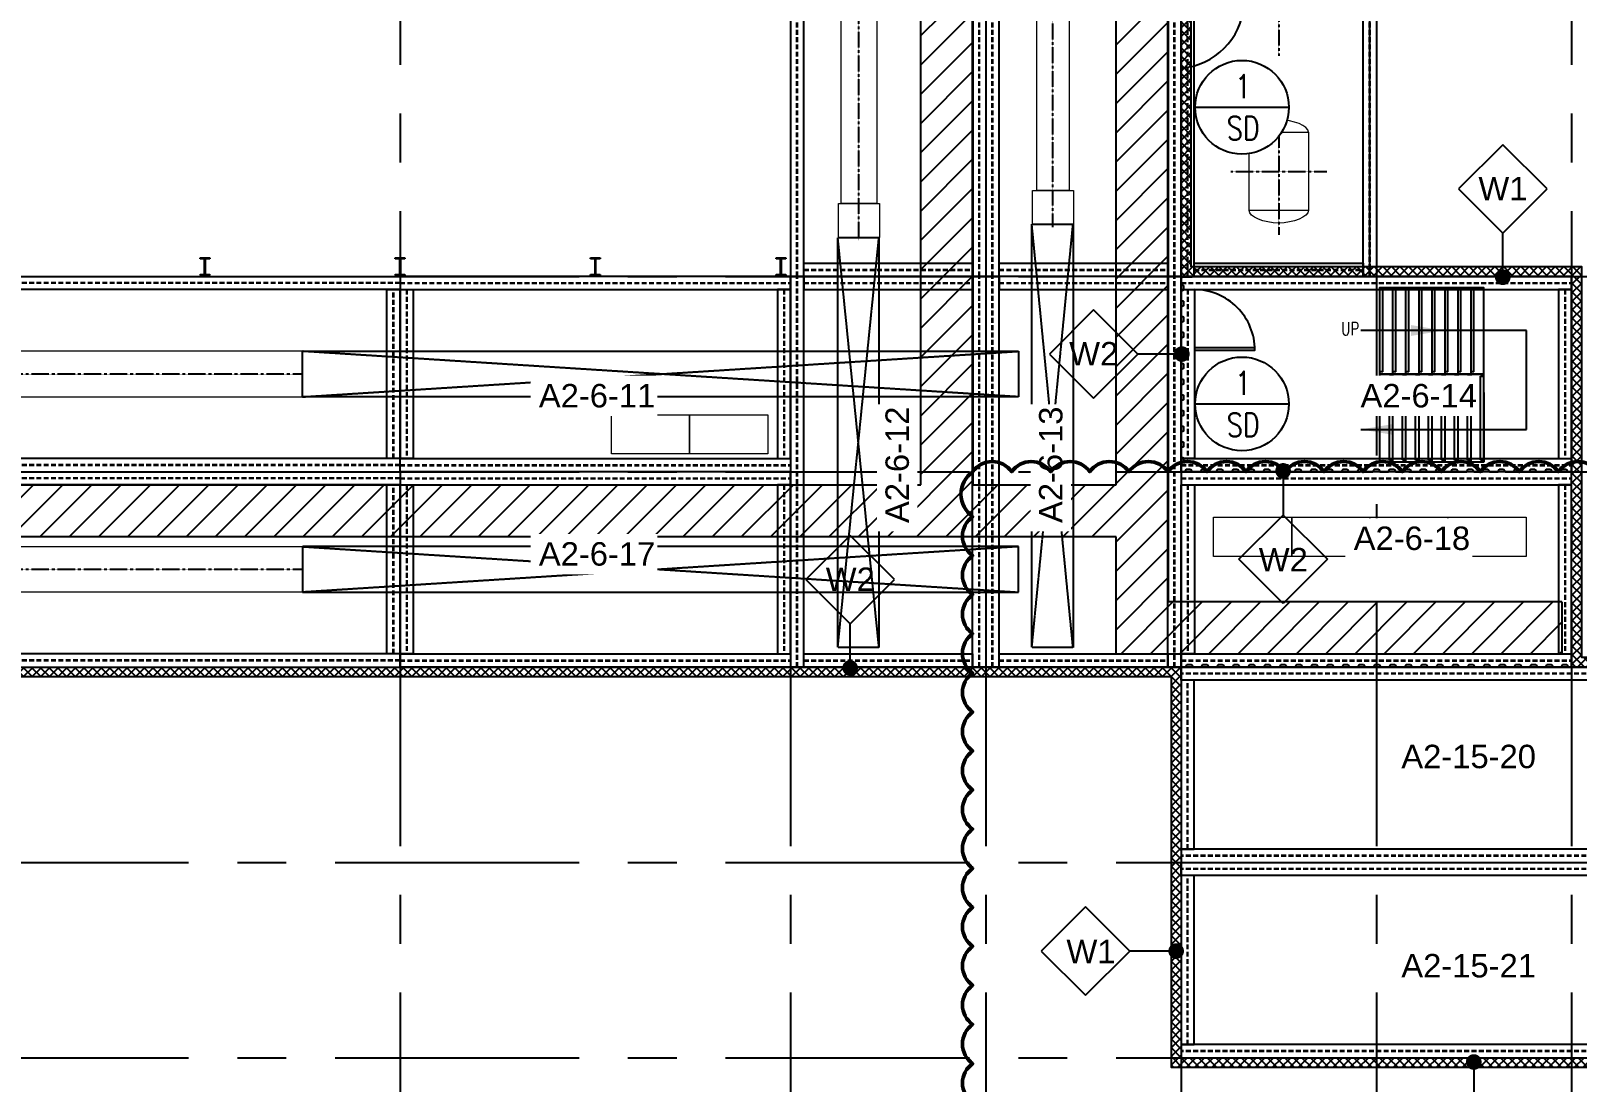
# Model space of a CAD drawing. Header units: millimetres. Extents: x -300 to 383236, y -195106 to -144646.
# Drawn here: x 101472 to 125229, y -186076 to -169932 of the extents above; entities that cross this region are included whole.
import ezdxf
from ezdxf.enums import TextEntityAlignment as Align

# ---------------------------------------------------------------- set-up
doc = ezdxf.new("R2010")
doc.units = ezdxf.units.MM
doc.header["$LTSCALE"] = 60
doc.set_wipeout_variables(frame=1)
for name, pattern in [('CENTER', [2, 1.25, -0.25, 0.25, -0.25]), ('CENTER2', [28.575, 19.05, -3.175, 3.175, -3.175]), ('HIDDEN', [0.375, 0.25, -0.125])]:
    doc.linetypes.add(name, pattern=pattern)
for name, color, linetype in [('1CEN', 20, 'CENTER'), ('1ST FL_SIDE-WALL', 8, 'Continuous'), ('3', 7, 'Continuous'), ('AA-XXXX-SYMB', 7, 'Continuous'), ('AA-XXXX-TEXT', 3, 'Continuous'), ('C_STEEL', 2, 'Continuous'), ('C_TEXT_CONTAINER NO', 7, 'Continuous'), ('CENTER', 1, 'CENTER2'), ('CONTAINER', 2, 'Continuous'), ('DOOR', 3, 'Continuous'), ('finish', 1, 'Continuous'), ('INI', 11, 'Continuous'), ('STEEL', 3, 'Continuous')]:
    doc.layers.add(name, color=color, linetype=linetype)
for name, color, linetype, lineweight in [('C_REV', 4, 'Continuous', 50), ('EQUIPMENT', 253, 'Continuous', 0), ('TEXT', 3, 'Continuous', 0)]:
    doc.layers.add(name, color=color, linetype=linetype, lineweight=lineweight)
doc.styles.add('ArchiLab', font='')
doc.styles.add('ARCHILAB_ROMANS', font='romans.shx', dxfattribs={"bigfont": 'ghs.shx'})
doc.styles.add('Arial', font='arial.ttf')
doc.styles.add('GHS', font='romans.shx', dxfattribs={"width": 0.8, "bigfont": 'ghs.shx'})
doc.styles.get("Standard").update_dxf_attribs({"font": 'romans.shx', "width": 0.75, "bigfont": 'whgtxt.shx'})
doc.styles.add('돋움', font='')
doc.styles.get('ArchiLab').set_extended_font_data('Dotum')
doc.styles.get('돋움').set_extended_font_data('Dotum')
doc.linetypes.add('FENCELINE1', pattern='A,1,-0.4,[133,ltypeshp.shx,S=0.4,R=0,X=-0.4,Y=0],-0.4,4', length=5.8)
doc.dimstyles.new('일반도면_0060', dxfattribs={"dimtxt": 240, "dimasz": 240, "dimexe": 60, "dimexo": 300, "dimgap": 75, "dimtad": 1, "dimdec": 0, "dimzin": 0, "dimdsep": 46, "dimtxsty": '돋움', "dimcen": -300, "dimclrd": 7, "dimclre": 7, "dimclrt": 2, "dimadec": 8, "dimazin": 0, "dimtfac": 1, "dimtdec": 0, "dimtix": 1, "dimtmove": 2, "dimatfit": 3, "dimfxl": 1, "dimtolj": 1, "dimtzin": 0, "dimarcsym": 0})

# ---------------------------------------------------------------- blocks, each defined once
blk = doc.blocks.new('A$C98c3afd3')
h = blk.add_hatch()
h.set_pattern_fill('ANSI31', color=253, scale=100)
h.set_pattern_definition([(45, (-227626.9, -4), (-224.5064, 224.5064), [])])
h.paths.add_polyline_path([(-58341, -14056), (-58341, -14256), (-63141, -14256), (-63141, -33056), (-31341, -33056), (-31341, -34856), (-24491, -34856), (-24491, -34056), (-30541, -34056), (-30541, -20056), (-31341, -20056), (-31341, -32256), (-33541, -32256), (-33541, -20306), (-36341, -20306), (-36341, -20906), (-34341, -20906), (-34341, -32256), (-62341, -32256), (-62341, -15056), (-57541, -15056), (-57541, -14056)])
at = {"color": 253}
for p, q in [((-31341, -32256), (-31341, -20056)), ((-30541, -20056), (-30541, -34056)), ((-33541, -20306), (-33541, -32256)), ((-34341, -32256), (-34341, -20906)), ((-62341, -32256), (-34341, -32256)), ((-33541, -32256), (-31341, -32256)), ((-31341, -33056), (-63141, -33056)), ((-31341, -34856), (-31341, -33056)), ((-24491, -34056), (-30541, -34056)), ((-24491, -34056), (-24491, -34856)), ((-24491, -34856), (-31341, -34856))]:
    blk.add_line(p, q, dxfattribs=at)
blk = doc.blocks.new('A$C064809F0')
at = {"layer": 'AA-XXXX-TEXT'}
for p, q in [((475, 566), (1041, 1131)), ((1041, 1131), (1607, 566)), ((1041, 0), (475, 566)), ((1607, 566), (1041, 0))]:
    blk.add_line(p, q, dxfattribs=at)
at = {"layer": 'INI'}
blk.add_line((1041, 0), (475, 566), dxfattribs=at)
at = {"layer": 'AA-XXXX-TEXT', "style": 'ARCHILAB_ROMANS'}
blk.add_attdef('WALLTYPE', text='', height=300, dxfattribs=at).set_placement((1043, 560), align=Align.MIDDLE_CENTER)
blk = doc.blocks.new('A$C1F841B1D')
blk.add_wipeout([(207.3, 585.3), (300, 600), (392.7, 585.3), (476.3, 542.7), (542.7, 476.3), (585.3, 392.7), (600, 300), (585.3, 207.3), (542.7, 123.7), (476.3, 57.3), (392.7, 14.7), (300, 0), (207.3, 14.7), (123.7, 57.3), (57.3, 123.7), (14.7, 207.3), (0, 300), (14.7, 392.7), (57.3, 476.3), (123.7, 542.7)])
at = {"layer": 'AA-XXXX-SYMB'}
blk.add_line((0, 300), (600, 300), dxfattribs=at)
blk.add_circle((300, 300), 300, dxfattribs=at)
at = {"layer": 'AA-XXXX-SYMB', "color": 3, "linetype": 'Continuous', "style": 'ArchiLab'}
for tag, p in [('NO', (307.7, 357.8)), ('MARK', (308.1, 91.4))]:
    blk.add_attdef(tag, text='', height=150, dxfattribs=at).set_placement(p, align=Align.CENTER)
blk = doc.blocks.new('15M')
at = {"linetype": 'HIDDEN', "ltscale": 5}
for p, q in [((-110087, -152171), (-95087, -152171)), ((-110087, -152179), (-95087, -152179)), ((-109989, -152276), (-109989, -154870)), ((-109982, -152276), (-109982, -154870)), ((-95192, -152276), (-95192, -154870)), ((-95185, -152276), (-95185, -154870)), ((-110087, -154968), (-95087, -154968)), ((-110087, -154976), (-95087, -154976))]:
    blk.add_line(p, q, dxfattribs=at)
for points in [[(-110087, -152276), (-95087, -152276), (-95087, -152073), (-110087, -152073)], [(-109884, -154870), (-110087, -154870), (-110087, -152276), (-109884, -152276)], [(-95290, -154870), (-95087, -154870), (-95087, -152276), (-95290, -152276)], [(-110087, -154870), (-95087, -154870), (-95087, -155073), (-110087, -155073)]]:
    blk.add_lwpolyline(points, close=True)
blk = doc.blocks.new('6M')
at = {"linetype": 'HIDDEN', "ltscale": 5}
for p, q in [((-110087, -162158), (-104087, -162158)), ((-110087, -162165), (-104087, -162165)), ((-109989, -162263), (-109989, -164857)), ((-109982, -162263), (-109982, -164857)), ((-104192, -162263), (-104192, -164857)), ((-104185, -162263), (-104185, -164857)), ((-110087, -164955), (-104087, -164955)), ((-110087, -164962), (-104087, -164962))]:
    blk.add_line(p, q, dxfattribs=at)
for points in [[(-110087, -162263), (-104087, -162263), (-104087, -162060), (-110087, -162060)], [(-109884, -164857), (-110087, -164857), (-110087, -162263), (-109884, -162263)], [(-104290, -164857), (-104087, -164857), (-104087, -162263), (-104290, -162263)], [(-110087, -164857), (-104087, -164857), (-104087, -165060), (-110087, -165060)]]:
    blk.add_lwpolyline(points, close=True)
blk = doc.blocks.new('A$C7D6F01DD')
at = {"layer": 'C_STEEL', "extrusion": (0, 0, -1)}
for p, q in [((76, -16.5), (224, -16.5)), ((76, -29.5), (76, -16.5)), ((224, -29.5), (76, -29.5)), ((146.19, -29.5), (153.81, -29.5)), ((146.19, -270.5), (146.19, -29.5)), ((153.81, -29.5), (153.81, -270.5)), ((224, -16.5), (224, -29.5)), ((5898, -21.5), (6102, -21.5)), ((5898, -37.2), (5898, -21.5)), ((6102, -37.2), (5898, -37.2)), ((5995.56, -37.2), (6004.45, -37.2)), ((5995.56, -262.8), (5995.56, -37.2)), ((6004.45, -37.2), (6004.45, -262.8)), ((6102, -21.5), (6102, -37.2)), ((8926, -16.5), (9074, -16.5)), ((8926, -29.5), (8926, -16.5)), ((9074, -29.5), (8926, -29.5)), ((8996.19, -29.5), (9003.81, -29.5)), ((8996.19, -270.5), (8996.19, -29.5)), ((9003.81, -29.5), (9003.81, -270.5)), ((9074, -16.5), (9074, -29.5)), ((11926, -16.5), (12074, -16.5)), ((11926, -29.5), (11926, -16.5)), ((12074, -29.5), (11926, -29.5)), ((11996.19, -29.5), (12003.81, -29.5)), ((11996.19, -270.5), (11996.19, -29.5)), ((12003.81, -29.5), (12003.81, -270.5)), ((12074, -16.5), (12074, -29.5)), ((14926, -16.5), (15074, -16.5)), ((14926, -29.5), (14926, -16.5)), ((15074, -29.5), (14926, -29.5)), ((14996.19, -29.5), (15003.81, -29.5)), ((14996.19, -270.5), (14996.19, -29.5)), ((15003.81, -29.5), (15003.81, -270.5)), ((15074, -16.5), (15074, -29.5)), ((17926, -16.5), (18074, -16.5)), ((17926, -29.5), (17926, -16.5)), ((18074, -29.5), (17926, -29.5)), ((17996.19, -29.5), (18003.81, -29.5)), ((17996.19, -270.5), (17996.19, -29.5)), ((18003.81, -29.5), (18003.81, -270.5)), ((18074, -16.5), (18074, -29.5)), ((20776, -16.5), (20924, -16.5)), ((20776, -29.5), (20776, -16.5)), ((20924, -29.5), (20776, -29.5)), ((20846.19, -29.5), (20853.81, -29.5)), ((20846.19, -270.5), (20846.19, -29.5)), ((20853.81, -29.5), (20853.81, -270.5)), ((20924, -16.5), (20924, -29.5)), ((76, -270.5), (224, -270.5)), ((76, -283.5), (76, -270.5)), ((224, -283.5), (76, -283.5)), ((153.81, -270.5), (146.19, -270.5)), ((224, -270.5), (224, -283.5)), ((5898, -262.8), (6102, -262.8)), ((5898, -278.5), (5898, -262.8)), ((6102, -278.5), (5898, -278.5)), ((6004.45, -262.8), (5995.56, -262.8)), ((6102, -262.8), (6102, -278.5)), ((8926, -270.5), (9074, -270.5)), ((8926, -283.5), (8926, -270.5)), ((9074, -283.5), (8926, -283.5)), ((9003.81, -270.5), (8996.19, -270.5)), ((9074, -270.5), (9074, -283.5)), ((11926, -270.5), (12074, -270.5)), ((11926, -283.5), (11926, -270.5)), ((12074, -283.5), (11926, -283.5)), ((12003.81, -270.5), (11996.19, -270.5)), ((12074, -270.5), (12074, -283.5)), ((14926, -270.5), (15074, -270.5)), ((14926, -283.5), (14926, -270.5)), ((15074, -283.5), (14926, -283.5)), ((15003.81, -270.5), (14996.19, -270.5)), ((15074, -270.5), (15074, -283.5)), ((17926, -270.5), (18074, -270.5)), ((17926, -283.5), (17926, -270.5)), ((18074, -283.5), (17926, -283.5)), ((18003.81, -270.5), (17996.19, -270.5)), ((18074, -270.5), (18074, -283.5)), ((20776, -270.5), (20924, -270.5)), ((20776, -283.5), (20776, -270.5)), ((20924, -283.5), (20776, -283.5)), ((20853.81, -270.5), (20846.19, -270.5)), ((20924, -270.5), (20924, -283.5)), ((47.5, -5895), (252.5, -5895)), ((47.5, -5909.2), (47.5, -5895)), ((252.5, -5909.2), (47.5, -5909.2)), ((145.43, -5909.2), (154.57, -5909.2)), ((145.43, -6090.8), (145.43, -5909.2)), ((154.57, -5909.2), (154.57, -6090.8)), ((252.5, -5895), (252.5, -5909.2)), ((20747.5, -5895), (20952.5, -5895)), ((20747.5, -5909.2), (20747.5, -5895)), ((20952.5, -5909.2), (20747.5, -5909.2)), ((20845.43, -5909.2), (20854.57, -5909.2)), ((20845.43, -6090.8), (20845.43, -5909.2)), ((20854.57, -5909.2), (20854.57, -6090.8)), ((20952.5, -5895), (20952.5, -5909.2)), ((47.5, -6090.8), (252.5, -6090.8)), ((47.5, -6105), (47.5, -6090.8)), ((252.5, -6105), (47.5, -6105)), ((154.57, -6090.8), (145.43, -6090.8)), ((252.5, -6090.8), (252.5, -6105)), ((20747.5, -6090.8), (20952.5, -6090.8)), ((20747.5, -6105), (20747.5, -6090.8)), ((20952.5, -6105), (20747.5, -6105)), ((20854.57, -6090.8), (20845.43, -6090.8)), ((20952.5, -6090.8), (20952.5, -6105)), ((47.5, -8895), (252.5, -8895)), ((47.5, -8909.2), (47.5, -8895)), ((252.5, -8909.2), (47.5, -8909.2)), ((145.43, -8909.2), (154.57, -8909.2)), ((145.43, -9090.8), (145.43, -8909.2)), ((154.57, -8909.2), (154.57, -9090.8)), ((252.5, -8895), (252.5, -8909.2)), ((20747.5, -8895), (20952.5, -8895)), ((20747.5, -8909.2), (20747.5, -8895)), ((20952.5, -8909.2), (20747.5, -8909.2)), ((20845.43, -8909.2), (20854.57, -8909.2)), ((20845.43, -9090.8), (20845.43, -8909.2)), ((20854.57, -8909.2), (20854.57, -9090.8)), ((20952.5, -8895), (20952.5, -8909.2)), ((47.5, -9090.8), (252.5, -9090.8)), ((47.5, -9105), (47.5, -9090.8)), ((252.5, -9105), (47.5, -9105)), ((154.57, -9090.8), (145.43, -9090.8)), ((252.5, -9090.8), (252.5, -9105)), ((20747.5, -9090.8), (20952.5, -9090.8)), ((20747.5, -9105), (20747.5, -9090.8)), ((20952.5, -9105), (20747.5, -9105)), ((20854.57, -9090.8), (20845.43, -9090.8)), ((20952.5, -9090.8), (20952.5, -9105)), ((76, -14716.5), (224, -14716.5)), ((76, -14729.5), (76, -14716.5)), ((224, -14716.5), (224, -14729.5)), ((2926, -14716.5), (3074, -14716.5)), ((2926, -14729.5), (2926, -14716.5)), ((3074, -14716.5), (3074, -14729.5)), ((5926, -14716.5), (6074, -14716.5)), ((5926, -14729.5), (5926, -14716.5)), ((6074, -14716.5), (6074, -14729.5)), ((8926, -14716.5), (9074, -14716.5)), ((8926, -14729.5), (8926, -14716.5)), ((9074, -14716.5), (9074, -14729.5)), ((11926, -14716.5), (12074, -14716.5)), ((11926, -14729.5), (11926, -14716.5)), ((12074, -14716.5), (12074, -14729.5)), ((14926, -14716.5), (15074, -14716.5)), ((14926, -14729.5), (14926, -14716.5)), ((15074, -14716.5), (15074, -14729.5)), ((17926, -14716.5), (18074, -14716.5)), ((17926, -14729.5), (17926, -14716.5)), ((18074, -14716.5), (18074, -14729.5)), ((20776, -14716.5), (20924, -14716.5)), ((20776, -14729.5), (20776, -14716.5)), ((20924, -14716.5), (20924, -14729.5)), ((224, -14729.5), (76, -14729.5)), ((146.19, -14729.5), (153.81, -14729.5)), ((146.19, -14970.5), (146.19, -14729.5)), ((153.81, -14729.5), (153.81, -14970.5)), ((3074, -14729.5), (2926, -14729.5)), ((2996.19, -14729.5), (3003.81, -14729.5)), ((2996.19, -14970.5), (2996.19, -14729.5)), ((3003.81, -14729.5), (3003.81, -14970.5)), ((6074, -14729.5), (5926, -14729.5)), ((5996.19, -14729.5), (6003.81, -14729.5)), ((5996.19, -14970.5), (5996.19, -14729.5)), ((6003.81, -14729.5), (6003.81, -14970.5)), ((9074, -14729.5), (8926, -14729.5)), ((8996.19, -14729.5), (9003.81, -14729.5)), ((8996.19, -14970.5), (8996.19, -14729.5)), ((9003.81, -14729.5), (9003.81, -14970.5)), ((12074, -14729.5), (11926, -14729.5)), ((11996.19, -14729.5), (12003.81, -14729.5)), ((11996.19, -14970.5), (11996.19, -14729.5)), ((12003.81, -14729.5), (12003.81, -14970.5)), ((15074, -14729.5), (14926, -14729.5)), ((14996.19, -14729.5), (15003.81, -14729.5)), ((14996.19, -14970.5), (14996.19, -14729.5)), ((15003.81, -14729.5), (15003.81, -14970.5)), ((18074, -14729.5), (17926, -14729.5)), ((17996.19, -14729.5), (18003.81, -14729.5)), ((17996.19, -14970.5), (17996.19, -14729.5)), ((18003.81, -14729.5), (18003.81, -14970.5)), ((20924, -14729.5), (20776, -14729.5)), ((20846.19, -14729.5), (20853.81, -14729.5)), ((20846.19, -14970.5), (20846.19, -14729.5)), ((20853.81, -14729.5), (20853.81, -14970.5)), ((76, -14970.5), (224, -14970.5)), ((76, -14983.5), (76, -14970.5)), ((224, -14983.5), (76, -14983.5)), ((153.81, -14970.5), (146.19, -14970.5)), ((224, -14970.5), (224, -14983.5)), ((2926, -14970.5), (3074, -14970.5)), ((2926, -14983.5), (2926, -14970.5)), ((3074, -14983.5), (2926, -14983.5)), ((3003.81, -14970.5), (2996.19, -14970.5)), ((3074, -14970.5), (3074, -14983.5)), ((5926, -14970.5), (6074, -14970.5)), ((5926, -14983.5), (5926, -14970.5)), ((6074, -14983.5), (5926, -14983.5)), ((6003.81, -14970.5), (5996.19, -14970.5)), ((6074, -14970.5), (6074, -14983.5)), ((8926, -14970.5), (9074, -14970.5)), ((8926, -14983.5), (8926, -14970.5)), ((9074, -14983.5), (8926, -14983.5)), ((9003.81, -14970.5), (8996.19, -14970.5)), ((9074, -14970.5), (9074, -14983.5)), ((11926, -14970.5), (12074, -14970.5)), ((11926, -14983.5), (11926, -14970.5)), ((12074, -14983.5), (11926, -14983.5)), ((12003.81, -14970.5), (11996.19, -14970.5)), ((12074, -14970.5), (12074, -14983.5)), ((14926, -14970.5), (15074, -14970.5)), ((14926, -14983.5), (14926, -14970.5)), ((15074, -14983.5), (14926, -14983.5)), ((15003.81, -14970.5), (14996.19, -14970.5)), ((15074, -14970.5), (15074, -14983.5)), ((17926, -14970.5), (18074, -14970.5)), ((17926, -14983.5), (17926, -14970.5)), ((18074, -14983.5), (17926, -14983.5)), ((18003.81, -14970.5), (17996.19, -14970.5)), ((18074, -14970.5), (18074, -14983.5)), ((20776, -14970.5), (20924, -14970.5)), ((20776, -14983.5), (20776, -14970.5)), ((20924, -14983.5), (20776, -14983.5)), ((20853.81, -14970.5), (20846.19, -14970.5)), ((20924, -14970.5), (20924, -14983.5))]:
    blk.add_line(p, q, dxfattribs=at)

msp = doc.modelspace()

# ---------------------------------------------------------------- linework, layer by layer
at = {"color": 253, "linetype": 'HIDDEN', "ltscale": 0.01}
for p, q in [((117484.2, -179402.1), (116851.2, -172902.1)), ((116851.2, -179402.1), (117484.2, -172902.1)), ((114502.9, -179402.1), (113869.9, -173102.1)), ((113869.9, -179402.1), (114502.9, -173102.1))]:
    msp.add_line(p, q, dxfattribs=at)
for p, q in [((119144.9, -173702.1), (124966.9, -173702.1)), ((122194.9, -173879.6), (122194.9, -174948.6)), ((122394.9, -173879.6), (122394.9, -175202.1)), ((122594.9, -173879.6), (122594.9, -175202.1)), ((122794.9, -173879.6), (122794.9, -175202.1)), ((122994.9, -173879.6), (122994.9, -175202.1)), ((123194.9, -173879.6), (123194.9, -175202.1)), ((123394.9, -173879.6), (123394.9, -175202.1)), ((123594.9, -173879.6), (123594.9, -175202.1)), ((122244.9, -175170.1), (122244.9, -173909.6)), ((122444.9, -175170.1), (122444.9, -173909.6)), ((122644.9, -173909.6), (122594.9, -173909.6)), ((122644.9, -175170.1), (122644.9, -173909.6)), ((122844.9, -173909.6), (122794.9, -173909.6)), ((122844.9, -175170.1), (122844.9, -173909.6)), ((123044.9, -173909.6), (122994.9, -173909.6)), ((123044.9, -175170.1), (123044.9, -173909.6)), ((123244.9, -173909.6), (123194.9, -173909.6)), ((123244.9, -175170.1), (123244.9, -173909.6)), ((123444.9, -173909.6), (123394.9, -173909.6)), ((123444.9, -175170.1), (123444.9, -173909.6)), ((123644.9, -173909.6), (123594.9, -173909.6)), ((123644.9, -175170.1), (123644.9, -173909.6)), ((124451.9, -174533.1), (121903.8, -174533.1)), ((124451.9, -176052.1), (124451.9, -174533.1)), ((122244.9, -175170.1), (122194.9, -175170.1)), ((122244.9, -175170.1), (122194.9, -175170.1)), ((122344.9, -176520.1), (122344.9, -175232.1)), ((122344.9, -175232.1), (122394.9, -175232.1)), ((122344.9, -175232.1), (122394.9, -175232.1)), ((122444.9, -175170.1), (122394.9, -175170.1)), ((122444.9, -175170.1), (122394.9, -175170.1)), ((122394.9, -175202.1), (122394.9, -176552.1)), ((122544.9, -176520.1), (122544.9, -175232.1)), ((122544.9, -175232.1), (122594.9, -175232.1)), ((122544.9, -175232.1), (122594.9, -175232.1)), ((122644.9, -175170.1), (122594.9, -175170.1)), ((122644.9, -175170.1), (122594.9, -175170.1)), ((122594.9, -175202.1), (122594.9, -176552.1)), ((122744.9, -176520.1), (122744.9, -175232.1)), ((122744.9, -175232.1), (122794.9, -175232.1)), ((122744.9, -175232.1), (122794.9, -175232.1)), ((122844.9, -175170.1), (122794.9, -175170.1)), ((122844.9, -175170.1), (122794.9, -175170.1)), ((122794.9, -175202.1), (122794.9, -176552.1)), ((122944.9, -176520.1), (122944.9, -175232.1)), ((122944.9, -175232.1), (122994.9, -175232.1)), ((122944.9, -175232.1), (122994.9, -175232.1)), ((123044.9, -175170.1), (122994.9, -175170.1)), ((123044.9, -175170.1), (122994.9, -175170.1)), ((122994.9, -175202.1), (122994.9, -176552.1)), ((123144.9, -176520.1), (123144.9, -175232.1)), ((123144.9, -175232.1), (123194.9, -175232.1)), ((123144.9, -175232.1), (123194.9, -175232.1)), ((123244.9, -175170.1), (123194.9, -175170.1)), ((123244.9, -175170.1), (123194.9, -175170.1)), ((123194.9, -175202.1), (123194.9, -176552.1)), ((123344.9, -176520.1), (123344.9, -175232.1)), ((123344.9, -175232.1), (123394.9, -175232.1)), ((123344.9, -175232.1), (123394.9, -175232.1)), ((123444.9, -175170.1), (123394.9, -175170.1)), ((123444.9, -175170.1), (123394.9, -175170.1)), ((123394.9, -175202.1), (123394.9, -176552.1)), ((123544.9, -176520.1), (123544.9, -175232.1)), ((123544.9, -175232.1), (123594.9, -175232.1)), ((123544.9, -175232.1), (123594.9, -175232.1)), ((123644.9, -175170.1), (123594.9, -175170.1)), ((123644.9, -175170.1), (123594.9, -175170.1)), ((123594.9, -175202.1), (123594.9, -176552.1)), ((123744.9, -176520.1), (123744.9, -175232.1)), ((123744.9, -175232.1), (123794.9, -175232.1)), ((123744.9, -175232.1), (123794.9, -175232.1)), ((122194.9, -175552.1), (122194.9, -176552.1)), ((123794.9, -175483.1), (123794.9, -176552.1)), ((121903.8, -176052.1), (124451.9, -176052.1)), ((122344.9, -176520.1), (122394.9, -176520.1)), ((122544.9, -176520.1), (122594.9, -176520.1)), ((122744.9, -176520.1), (122794.9, -176520.1)), ((122944.9, -176520.1), (122994.9, -176520.1)), ((123144.9, -176520.1), (123194.9, -176520.1)), ((123344.9, -176520.1), (123394.9, -176520.1)), ((123544.9, -176520.1), (123594.9, -176520.1)), ((123744.9, -176520.1), (123794.9, -176520.1)), ((134144.9, -179702.1), (113144.9, -179702.1))]:
    msp.add_line(p, q)
at = {"linetype": 'Continuous'}
for p, q in [((119150.9, -173722.6), (119144.9, -173722.6)), ((119150.9, -173708.1), (119150.9, -173708.1)), ((119150.9, -173708.1), (119150.9, -173708.1)), ((119150.9, -173858.1), (119150.9, -173722.6)), ((119165.4, -173708.1), (119165.4, -173702.1)), ((119165.4, -173708.1), (119316.9, -173708.1)), ((119316.9, -173708.1), (119316.9, -173702.1)), ((119322.9, -173708.1), (119316.9, -173708.1))]:
    msp.add_line(p, q, dxfattribs=at)
at = {"linetype": 'HIDDEN', "ltscale": 0.01}
for p, q in [((116644.9, -175552), (105644.9, -174852)), ((105644.9, -175552), (116644.9, -174852)), ((116644.9, -177852.1), (105644.9, -178552.1)), ((105644.9, -177852.1), (116644.9, -178552.1))]:
    msp.add_line(p, q, dxfattribs=at)
at = {"color": 253, "linetype": 'HIDDEN', "ltscale": 0.01}
for points in [[(117484.2, -172902.1), (117484.2, -179402.1), (116851.2, -179402.1), (116851.2, -172902.1)], [(114502.9, -173102.1), (114502.9, -179402.1), (113869.9, -179402.1), (113869.9, -173102.1)]]:
    msp.add_lwpolyline(points, close=True, dxfattribs=at)
msp.add_lwpolyline([(125144.9, -173702.1), (125144.9, -176702.1), (119144.9, -176702.1), (119144.9, -173702.1)])
for points in [[(122194.9, -175202.1), (123794.9, -175202.1), (123794.9, -173879.6), (122194.9, -173879.6)], [(122194.9, -176552.1), (123794.9, -176552.1), (123794.9, -175202.1), (122194.9, -175202.1)]]:
    msp.add_lwpolyline(points, close=True)
at = {"linetype": 'HIDDEN', "ltscale": 0.01}
for points in [[(105644.9, -175552), (105644.9, -174852), (116644.9, -174852), (116644.9, -175552)], [(105644.9, -177852.1), (105644.9, -178552.1), (116644.9, -178552.1), (116644.9, -177852.1)]]:
    msp.add_lwpolyline(points, close=True, dxfattribs=at)
at = {"linetype": 'Continuous'}
for centre, radius, start, end in [((119165.4, -173722.6), 20.5, 90, 180), ((119165.4, -173722.6), 14.5, 90, 180), ((119316.9, -173708.1), 6, 0, 90)]:
    msp.add_arc(centre, radius, start, end, dxfattribs=at)
for points in [[(122677.9, -174616.5), (122677.9, -174449.8), (123177.9, -174533.1)], [(122403.8, -176135.5), (122403.8, -175968.8), (121903.8, -176052.1)]]:
    msp.add_solid(points)
at = {"layer": '1CEN', "color": 1, "ltscale": 50}
for p, q in [((107144.9, -154702.1), (107144.9, -192702.1)), ((113144.9, -154702.1), (113144.9, -192702.1)), ((116144.9, -154702.1), (116144.9, -192702.1)), ((119144.9, -154702.1), (119144.9, -192702.1)), ((122144.9, -154702.1), (122144.9, -192702.1)), ((125144.9, -154702.1), (125144.9, -192702.1)), ((82144.9, -173702.1), (135144.9, -173702.1)), ((82144.9, -176702.1), (135144.9, -176702.1)), ((82144.9, -179702.1), (135144.9, -179702.1)), ((82144.9, -182702.1), (135144.9, -182702.1)), ((82144.9, -185702.1), (135144.9, -185702.1))]:
    msp.add_line(p, q, dxfattribs=at)
at = {"layer": 'C_REV'}
msp.add_lwpolyline([(115941.9, -186391.2, -0.5205671), (115941.9, -185791.2, -0.5205671), (115941.9, -185191.2, -0.5205671), (115941.9, -184591.2, -0.5205671), (115941.9, -183991.2, -0.5205671), (115941.9, -183391.2, -0.5205671), (115941.9, -182791.2, -0.5205671), (115941.9, -182191.2, -0.5205671), (115941.9, -181591.2, -0.5205671), (115941.9, -180991.2, -0.5205671), (115941.9, -180391.2, -0.5205671), (115941.9, -179791.2, -0.5205671), (115941.9, -179191.2, -0.5205671), (115941.9, -178591.2, -0.5205671), (115941.9, -177991.2, -0.5205671), (115941.9, -177391.2, -0.5205671), (115941.9, -176702.1, -0.5205671)], format="xyb", dxfattribs=at)
at = {"layer": 'CENTER', "color": 253, "ltscale": 0.001}
for p, q in [((120644.9, -159394.7), (120644.9, -170313.7)), ((117176.2, -172947.7), (117176.2, -165271.2)), ((114194.9, -173147.7), (114194.9, -165471.2)), ((120644.9, -171114.5), (120644.9, -173063.2)), ((119908.2, -172088.8), (121381.6, -172088.8)), ((105644.9, -175202), (93415.8, -175202)), ((105644.9, -178202.1), (93415.8, -178202.1))]:
    msp.add_line(p, q, dxfattribs=at)
at = {"layer": 'CONTAINER', "const_width": 10}
for points in [[(113144.9, -158702.1), (116144.9, -158702.1), (116144.9, -173702.1), (113144.9, -173702.1)], [(119144.9, -158702.1), (116144.9, -158702.1), (116144.9, -173702.1), (119144.9, -173702.1)], [(119144.9, -158702.1), (122144.9, -158702.1), (122144.9, -173702.1), (119144.9, -173702.1)], [(92144.9, -173702.1), (107144.9, -173702.1), (107144.9, -176702.1), (92144.9, -176702.1)], [(92144.9, -179702.1), (107144.9, -179702.1), (107144.9, -176702.1), (92144.9, -176702.1)]]:
    msp.add_lwpolyline(points, close=True, dxfattribs=at)
at = {"layer": 'DOOR'}
msp.add_line((119347.9, -174795.1), (120277.1, -174795.1), dxfattribs=at)
msp.add_lwpolyline([(119347.9, -174835.1), (120277.9, -174835.1, 0.4142136), (119347.9, -173905.1, 0.4142136)], format="xyb", dxfattribs=at)
msp.add_arc((119067.2, -169459.4), 1045.6, 274.2611, 355.7389, dxfattribs=at)
at = {"layer": 'EQUIPMENT', "color": 253}
for points in [[(117426.2, -165552.1), (117426.2, -172382.1), (116926.2, -172382.1), (116926.2, -165552.1)], [(114469.9, -165968.6), (114469.9, -172582.1), (113919.9, -172582.1), (113919.9, -165968.6)]]:
    msp.add_lwpolyline(points, dxfattribs=at)
for points in [[(120188.9, -172688.8), (120188.9, -171488.8), (121100.9, -171488.8), (121100.9, -172688.8)], [(116859.7, -172902.1), (116859.7, -172382.1), (117492.7, -172382.1), (117492.7, -172902.1)], [(113878.4, -173102.1), (113878.4, -172582.1), (114511.4, -172582.1), (114511.4, -173102.1)]]:
    msp.add_lwpolyline(points, close=True, dxfattribs=at)
at = {"layer": 'EQUIPMENT'}
for points in [[(93994.9, -174852), (93994.9, -175552), (105644.9, -175552), (105644.9, -174852)], [(110393.4, -175827.1), (111593.4, -175827.1), (111593.4, -176427.1), (110393.4, -176427.1)], [(111593.4, -175827.1), (112793.4, -175827.1), (112793.4, -176427.1), (111593.4, -176427.1)], [(120844.9, -178002.1), (119644.9, -178002.1), (119644.9, -177402.1), (120844.9, -177402.1)], [(122044.9, -178002.1), (120844.9, -178002.1), (120844.9, -177402.1), (122044.9, -177402.1)], [(123244.9, -178002.1), (122044.9, -178002.1), (122044.9, -177402.1), (123244.9, -177402.1)], [(124444.9, -178002.1), (123244.9, -178002.1), (123244.9, -177402.1), (124444.9, -177402.1)], [(93994.9, -178552.1), (93994.9, -177852.1), (105644.9, -177852.1), (105644.9, -178552.1)]]:
    msp.add_lwpolyline(points, close=True, dxfattribs=at)
at = {"layer": 'EQUIPMENT', "color": 253}
for points in [[(121100.9, -171488.8), (121100.9, -171391.9), (120644.9, -171197.9), (120188.9, -171391.9), (120188.9, -171488.8)], [(121100.9, -172688.8), (121100.9, -172785.8), (120644.9, -172979.8), (120188.9, -172785.8), (120188.9, -172688.8)]]:
    msp.add_open_spline(points, degree=3, dxfattribs=at)
at = {"layer": 'finish', "color": 3}
for points in [[(119144.9, -173702.1), (119144.9, -173821.7, 0.279959), (119148, -173826.8), (119179.5, -173843.1, -0.279959), (119182.6, -173848.3), (119182.6, -173879.5), (119182.6, -173910.7, -0.279959), (119179.5, -173915.9), (119148, -173932.2, 0.279959), (119144.9, -173937.3), (119144.9, -174062.2, 0.279959), (119148, -174067.3), (119179.5, -174083.6, -0.279959), (119182.6, -174088.8), (119182.6, -174120), (119182.6, -174151.2, -0.279959), (119179.5, -174156.3), (119148, -174172.7, 0.279959), (119144.9, -174177.8), (119144.9, -174302.6, 0.279959), (119148, -174307.8), (119179.5, -174324.1, -0.279959), (119182.6, -174329.2), (119182.6, -174360.5), (119182.6, -174391.7, -0.279959), (119179.5, -174396.8), (119148, -174413.1, 0.279959), (119144.9, -174418.3), (119144.9, -174543.1, 0.279959), (119148, -174548.3), (119179.5, -174564.6, -0.279959), (119182.6, -174569.7), (119182.6, -174600.9), (119182.6, -174632.1, -0.279959), (119179.5, -174637.3), (119148, -174653.6, 0.279959), (119144.9, -174658.8), (119144.9, -174783.6, 0.279959), (119148, -174788.7), (119179.5, -174805.1, -0.279959), (119182.6, -174810.2), (119182.6, -174841.4), (119182.6, -174872.6, -0.279959), (119179.5, -174877.8), (119148, -174894.1, 0.279959), (119144.9, -174899.2), (119144.9, -175024.1, 0.279959), (119148, -175029.2), (119179.5, -175045.5, -0.279959), (119182.6, -175050.7), (119182.6, -175081.9), (119182.6, -175113.1, -0.279959), (119179.5, -175118.3), (119148, -175134.6, 0.279959), (119144.9, -175139.7), (119144.9, -175264.6, 0.279959), (119148, -175269.7), (119179.5, -175286, -0.279959), (119182.6, -175291.2), (119182.6, -175322.4), (119182.6, -175353.6, -0.279959), (119179.5, -175358.7), (119148, -175375, 0.279959), (119144.9, -175380.2), (119144.9, -175505, 0.279959), (119148, -175510.2), (119179.5, -175526.5, -0.279959), (119182.6, -175531.6), (119182.6, -175562.9), (119182.6, -175594.1, -0.279959), (119179.5, -175599.2), (119148, -175615.5, 0.279959), (119144.9, -175620.7), (119144.9, -175745.5, 0.279959), (119148, -175750.7), (119179.5, -175767, -0.279959), (119182.6, -175772.1), (119182.6, -175803.3), (119182.6, -175834.5, -0.279959), (119179.5, -175839.7), (119148, -175856, 0.279959), (119144.9, -175861.1), (119144.9, -175986, 0.279959), (119148, -175991.1), (119179.5, -176007.5, -0.279959), (119182.6, -176012.6), (119182.6, -176043.8), (119182.6, -176075, -0.279959), (119179.5, -176080.2), (119148, -176096.5, 0.279959), (119144.9, -176101.6), (119144.9, -176226.5, 0.279959), (119148, -176231.6), (119179.5, -176247.9, -0.279959), (119182.6, -176253.1), (119182.6, -176284.3), (119182.6, -176315.5, -0.279959), (119179.5, -176320.6), (119148, -176337, 0.279959), (119144.9, -176342.1), (119144.9, -176466.9, 0.279959), (119148, -176472.1), (119179.5, -176488.4, -0.279959), (119182.6, -176493.6), (119182.6, -176524.8), (119182.6, -176556, -0.279959), (119179.5, -176561.1), (119148, -176577.4, 0.279959), (119144.9, -176582.6), (119144.9, -176702.1)], [(119144.9, -176702.1), (119201.4, -176702.1, 0.279959), (119206.5, -176699), (119222.8, -176667.6, -0.279959), (119228, -176664.5), (119259.2, -176664.5), (119290.4, -176664.5, -0.279959), (119295.5, -176667.6), (119311.9, -176699, 0.279959), (119317, -176702.1), (119441.8, -176702.1, 0.279959), (119447, -176699), (119463.3, -176667.6, -0.279959), (119468.4, -176664.5), (119499.7, -176664.5), (119530.9, -176664.5, -0.279959), (119536, -176667.6), (119552.3, -176699, 0.279959), (119557.5, -176702.1), (119682.3, -176702.1, 0.279959), (119687.5, -176699), (119703.8, -176667.6, -0.279959), (119708.9, -176664.5), (119740.1, -176664.5), (119771.3, -176664.5, -0.279959), (119776.5, -176667.6), (119792.8, -176699, 0.279959), (119798, -176702.1), (119922.8, -176702.1, 0.279959), (119927.9, -176699), (119944.3, -176667.6, -0.279959), (119949.4, -176664.5), (119980.6, -176664.5), (120011.8, -176664.5, -0.279959), (120017, -176667.6), (120033.3, -176699, 0.279959), (120038.4, -176702.1), (120163.3, -176702.1, 0.279959), (120168.4, -176699), (120184.7, -176667.6, -0.279959), (120189.9, -176664.5), (120221.1, -176664.5), (120252.3, -176664.5, -0.279959), (120257.4, -176667.6), (120273.8, -176699, 0.279959), (120278.9, -176702.1), (120403.8, -176702.1, 0.279959), (120408.9, -176699), (120425.2, -176667.6, -0.279959), (120430.4, -176664.5), (120461.6, -176664.5), (120492.8, -176664.5, -0.279959), (120497.9, -176667.6), (120514.2, -176699, 0.279959), (120519.4, -176702.1), (120644.2, -176702.1, 0.279959), (120649.4, -176699), (120665.7, -176667.6, -0.279959), (120670.8, -176664.5), (120702.1, -176664.5), (120733.3, -176664.5, -0.279959), (120738.4, -176667.6), (120754.7, -176699, 0.279959), (120759.9, -176702.1), (120884.7, -176702.1, 0.279959), (120889.9, -176699), (120906.2, -176667.6, -0.279959), (120911.3, -176664.5), (120942.5, -176664.5), (120973.7, -176664.5, -0.279959), (120978.9, -176667.6), (120995.2, -176699, 0.279959), (121000.3, -176702.1), (121125.2, -176702.1, 0.279959), (121130.3, -176699), (121146.7, -176667.6, -0.279959), (121151.8, -176664.5), (121183, -176664.5), (121214.2, -176664.5, -0.279959), (121219.4, -176667.6), (121235.7, -176699, 0.279959), (121240.8, -176702.1), (121365.7, -176702.1, 0.279959), (121370.8, -176699), (121387.1, -176667.6, -0.279959), (121392.3, -176664.5), (121423.5, -176664.5), (121454.7, -176664.5, -0.279959), (121459.8, -176667.6), (121476.2, -176699, 0.279959), (121481.3, -176702.1), (121606.1, -176702.1, 0.279959), (121611.3, -176699), (121627.6, -176667.6, -0.279959), (121632.8, -176664.5), (121664, -176664.5), (121695.2, -176664.5, -0.279959), (121700.3, -176667.6), (121716.6, -176699, 0.279959), (121721.8, -176702.1), (121846.6, -176702.1, 0.279959), (121851.8, -176699), (121868.1, -176667.6, -0.279959), (121873.2, -176664.5), (121904.4, -176664.5), (121935.7, -176664.5, -0.279959), (121940.8, -176667.6), (121957.1, -176699, 0.279959), (121962.3, -176702.1), (122087.1, -176702.1, 0.279959), (122092.2, -176699), (122108.6, -176667.6, -0.279959), (122113.7, -176664.5), (122144.9, -176664.5), (122176.1, -176664.5, -0.279959), (122181.3, -176667.6), (122197.6, -176699, 0.279959), (122202.7, -176702.1), (122327.6, -176702.1, 0.279959), (122332.7, -176699), (122349, -176667.6, -0.279959), (122354.2, -176664.5), (122385.4, -176664.5), (122416.6, -176664.5, -0.279959), (122421.8, -176667.6), (122438.1, -176699, 0.279959), (122443.2, -176702.1), (122568.1, -176702.1, 0.279959), (122573.2, -176699), (122589.5, -176667.6, -0.279959), (122594.7, -176664.5), (122625.9, -176664.5), (122657.1, -176664.5, -0.279959), (122662.2, -176667.6), (122678.6, -176699, 0.279959), (122683.7, -176702.1), (122808.5, -176702.1, 0.279959), (122813.7, -176699), (122830, -176667.6, -0.279959), (122835.1, -176664.5), (122866.4, -176664.5), (122897.6, -176664.5, -0.279959), (122902.7, -176667.6), (122919, -176699, 0.279959), (122924.2, -176702.1), (123049, -176702.1, 0.279959), (123054.2, -176699), (123070.5, -176667.6, -0.279959), (123075.6, -176664.5), (123106.8, -176664.5), (123138, -176664.5, -0.279959), (123143.2, -176667.6), (123159.5, -176699, 0.279959), (123164.7, -176702.1), (123289.5, -176702.1, 0.279959), (123294.6, -176699), (123311, -176667.6, -0.279959), (123316.1, -176664.5), (123347.3, -176664.5), (123378.5, -176664.5, -0.279959), (123383.7, -176667.6), (123400, -176699, 0.279959), (123405.1, -176702.1), (123530, -176702.1, 0.279959), (123535.1, -176699), (123551.4, -176667.6, -0.279959), (123556.6, -176664.5), (123587.8, -176664.5), (123619, -176664.5, -0.279959), (123624.1, -176667.6), (123640.5, -176699, 0.279959), (123645.6, -176702.1), (123770.5, -176702.1, 0.279959), (123775.6, -176699), (123791.9, -176667.6, -0.279959), (123797.1, -176664.5), (123828.3, -176664.5), (123859.5, -176664.5, -0.279959), (123864.6, -176667.6), (123880.9, -176699, 0.279959), (123886.1, -176702.1), (124010.9, -176702.1, 0.279959), (124016.1, -176699), (124032.4, -176667.6, -0.279959), (124037.5, -176664.5), (124068.7, -176664.5), (124100, -176664.5, -0.279959), (124105.1, -176667.6), (124121.4, -176699, 0.279959), (124126.6, -176702.1), (124251.4, -176702.1, 0.279959), (124256.6, -176699), (124272.9, -176667.6, -0.279959), (124278, -176664.5), (124309.2, -176664.5), (124340.4, -176664.5, -0.279959), (124345.6, -176667.6), (124361.9, -176699, 0.279959), (124367, -176702.1), (124491.9, -176702.1, 0.279959), (124497, -176699), (124513.4, -176667.6, -0.279959), (124518.5, -176664.5), (124549.7, -176664.5), (124580.9, -176664.5, -0.279959), (124586.1, -176667.6), (124602.4, -176699, 0.279959), (124607.5, -176702.1), (124732.4, -176702.1, 0.279959), (124737.5, -176699), (124753.8, -176667.6, -0.279959), (124759, -176664.5), (124790.2, -176664.5), (124821.4, -176664.5, -0.279959), (124826.5, -176667.6), (124842.9, -176699, 0.279959), (124848, -176702.1), (124972.8, -176702.1, 0.279959), (124978, -176699), (124994.3, -176667.6, -0.279959), (124999.5, -176664.5), (125030.7, -176664.5), (125061.9, -176664.5, -0.279959), (125067, -176667.6), (125083.3, -176699, 0.279959), (125088.5, -176702.1), (125144.9, -176702.1)], [(119144.9, -179702.1), (119213.3, -179702.1), (119213.3, -179702.1, 0.279959), (119218.5, -179699), (119234.8, -179667.6, -0.279959), (119239.9, -179664.5), (119271.1, -179664.5), (119302.4, -179664.5, -0.279959), (119307.5, -179667.6), (119323.8, -179699, 0.279959), (119329, -179702.1), (119453.8, -179702.1, 0.279959), (119458.9, -179699), (119475.3, -179667.6, -0.279959), (119480.4, -179664.5), (119511.6, -179664.5), (119542.8, -179664.5, -0.279959), (119548, -179667.6), (119564.3, -179699, 0.279959), (119569.4, -179702.1), (119694.3, -179702.1, 0.279959), (119699.4, -179699), (119715.7, -179667.6, -0.279959), (119720.9, -179664.5), (119752.1, -179664.5), (119783.3, -179664.5, -0.279959), (119788.5, -179667.6), (119804.8, -179699, 0.279959), (119809.9, -179702.1), (119934.8, -179702.1, 0.279959), (119939.9, -179699), (119956.2, -179667.6, -0.279959), (119961.4, -179664.5), (119992.6, -179664.5), (120023.8, -179664.5, -0.279959), (120028.9, -179667.6), (120045.3, -179699, 0.279959), (120050.4, -179702.1), (120175.2, -179702.1, 0.279959), (120180.4, -179699), (120196.7, -179667.6, -0.279959), (120201.8, -179664.5), (120233.1, -179664.5), (120264.3, -179664.5, -0.279959), (120269.4, -179667.6), (120285.7, -179699, 0.279959), (120290.9, -179702.1), (120415.7, -179702.1, 0.279959), (120420.9, -179699), (120437.2, -179667.6, -0.279959), (120442.3, -179664.5), (120473.5, -179664.5), (120504.7, -179664.5, -0.279959), (120509.9, -179667.6), (120526.2, -179699, 0.279959), (120531.4, -179702.1), (120656.2, -179702.1, 0.279959), (120661.3, -179699), (120677.7, -179667.6, -0.279959), (120682.8, -179664.5), (120714, -179664.5), (120745.2, -179664.5, -0.279959), (120750.4, -179667.6), (120766.7, -179699, 0.279959), (120771.8, -179702.1), (120896.7, -179702.1, 0.279959), (120901.8, -179699), (120918.1, -179667.6, -0.279959), (120923.3, -179664.5), (120954.5, -179664.5), (120985.7, -179664.5, -0.279959), (120990.8, -179667.6), (121007.2, -179699, 0.279959), (121012.3, -179702.1), (121137.1, -179702.1, 0.279959), (121142.3, -179699), (121158.6, -179667.6, -0.279959), (121163.8, -179664.5), (121195, -179664.5), (121226.2, -179664.5, -0.279959), (121231.3, -179667.6), (121247.6, -179699, 0.279959), (121252.8, -179702.1), (121377.6, -179702.1, 0.279959), (121382.8, -179699), (121399.1, -179667.6, -0.279959), (121404.2, -179664.5), (121435.4, -179664.5), (121466.7, -179664.5, -0.279959), (121471.8, -179667.6), (121488.1, -179699, 0.279959), (121493.3, -179702.1), (121618.1, -179702.1, 0.279959), (121623.3, -179699), (121639.6, -179667.6, -0.279959), (121644.7, -179664.5), (121675.9, -179664.5), (121707.1, -179664.5, -0.279959), (121712.3, -179667.6), (121728.6, -179699, 0.279959), (121733.7, -179702.1), (121858.6, -179702.1, 0.279959), (121863.7, -179699), (121880, -179667.6, -0.279959), (121885.2, -179664.5), (121916.4, -179664.5), (121947.6, -179664.5, -0.279959), (121952.8, -179667.6), (121969.1, -179699, 0.279959), (121974.2, -179702.1), (122099.1, -179702.1, 0.279959), (122104.2, -179699), (122120.5, -179667.6, -0.279959), (122125.7, -179664.5), (122156.9, -179664.5), (122188.1, -179664.5, -0.279959), (122193.2, -179667.6), (122209.6, -179699, 0.279959), (122214.7, -179702.1), (122339.5, -179702.1, 0.279959), (122344.7, -179699), (122361, -179667.6, -0.279959), (122366.2, -179664.5), (122397.4, -179664.5), (122428.6, -179664.5, -0.279959), (122433.7, -179667.6), (122450, -179699, 0.279959), (122455.2, -179702.1), (122580, -179702.1, 0.279959), (122585.2, -179699), (122601.5, -179667.6, -0.279959), (122606.6, -179664.5), (122637.8, -179664.5), (122669, -179664.5, -0.279959), (122674.2, -179667.6), (122690.5, -179699, 0.279959), (122695.7, -179702.1), (122820.5, -179702.1, 0.279959), (122825.6, -179699), (122842, -179667.6, -0.279959), (122847.1, -179664.5), (122878.3, -179664.5), (122909.5, -179664.5, -0.279959), (122914.7, -179667.6), (122931, -179699, 0.279959), (122936.1, -179702.1), (123061, -179702.1, 0.279959), (123066.1, -179699), (123082.4, -179667.6, -0.279959), (123087.6, -179664.5), (123118.8, -179664.5), (123150, -179664.5, -0.279959), (123155.2, -179667.6), (123171.5, -179699, 0.279959), (123176.6, -179702.1), (123301.5, -179702.1, 0.279959), (123306.6, -179699), (123322.9, -179667.6, -0.279959), (123328.1, -179664.5), (123359.3, -179664.5), (123390.5, -179664.5, -0.279959), (123395.6, -179667.6), (123411.9, -179699, 0.279959), (123417.1, -179702.1), (123541.9, -179702.1, 0.279959), (123547.1, -179699), (123563.4, -179667.6, -0.279959), (123568.5, -179664.5), (123599.8, -179664.5), (123631, -179664.5, -0.279959), (123636.1, -179667.6), (123652.4, -179699, 0.279959), (123657.6, -179702.1), (123782.4, -179702.1, 0.279959), (123787.6, -179699), (123803.9, -179667.6, -0.279959), (123809, -179664.5), (123840.2, -179664.5), (123871.4, -179664.5, -0.279959), (123876.6, -179667.6), (123892.9, -179699, 0.279959), (123898.1, -179702.1), (124022.9, -179702.1, 0.279959), (124028, -179699), (124044.4, -179667.6, -0.279959), (124049.5, -179664.5), (124080.7, -179664.5), (124111.9, -179664.5, -0.279959), (124117.1, -179667.6), (124133.4, -179699, 0.279959), (124138.5, -179702.1), (124263.4, -179702.1, 0.279959), (124268.5, -179699), (124284.8, -179667.6, -0.279959), (124290, -179664.5), (124321.2, -179664.5), (124352.4, -179664.5, -0.279959), (124357.5, -179667.6), (124373.9, -179699, 0.279959), (124379, -179702.1), (124503.8, -179702.1, 0.279959), (124509, -179699), (124525.3, -179667.6, -0.279959), (124530.5, -179664.5), (124561.7, -179664.5), (124592.9, -179664.5, -0.279959), (124598, -179667.6), (124614.3, -179699, 0.279959), (124619.5, -179702.1), (124744.3, -179702.1, 0.279959), (124749.5, -179699), (124765.8, -179667.6, -0.279959), (124770.9, -179664.5), (124802.1, -179664.5), (124833.4, -179664.5, -0.279959), (124838.5, -179667.6), (124854.8, -179699, 0.279959), (124860, -179702.1), (124984.8, -179702.1, 0.279959), (124990, -179699), (125006.3, -179667.6, -0.279959), (125011.4, -179664.5), (125042.6, -179664.5), (125073.8, -179664.5, -0.279959), (125079, -179667.6), (125095.3, -179699, 0.279959), (125100.4, -179702.1), (125144.9, -179702.1)]]:
    msp.add_lwpolyline(points, format="xyb", dxfattribs=at)

# ---------------------------------------------------------------- block references
msp.add_blockref('A$C98c3afd3', (149486.3, -144646.1))
for p, rotation in [((-38928.5, -63615.1), 90), ((-35928.5, -63615.1), 90), ((-32928.5, -63615.1), 90), ((-2942.2, -328775.5), 180), ((-2942.2, -331775.5), 180), ((24057.8, -334775.5), 180), ((24057.8, -337775.5), 180)]:
    msp.add_blockref('15M', p, dxfattribs=dict(rotation=rotation))
at = {"layer": 'AA-XXXX-SYMB'}
ref = msp.add_blockref('A$C064809F0', (122838.3, -171679.8), dxfattribs=dict(at, xscale=-1.2, yscale=1.2, zscale=1.2, rotation=180))
ref.add_attrib('WALLTYPE', 'W1', dxfattribs={"layer": 'AA-XXXX-TEXT', "height": 360, "style": 'Arial'}).set_placement((124089.7, -172353.3), align=Align.MIDDLE_CENTER)
ref = msp.add_blockref('A$C064809F0', (119463.3, -178724.5), dxfattribs=dict(at, xscale=1.2, yscale=1.2, zscale=1.2))
ref.add_attrib('WALLTYPE', 'W2', dxfattribs={"layer": 'AA-XXXX-TEXT', "height": 360, "style": 'Arial'}).set_placement((120714.7, -178052.5), align=Align.MIDDLE_CENTER)
ref = msp.add_blockref('A$C064809F0', (118925.4, -184743.1), dxfattribs=dict(at, xscale=-1.2, yscale=1.2, zscale=1.2))
ref.add_attrib('WALLTYPE', 'W1', dxfattribs={"layer": 'AA-XXXX-TEXT', "height": 360, "style": 'Arial'}).set_placement((117760.1, -184071.1), align=Align.MIDDLE_CENTER)
at = {"layer": 'TEXT'}
msp.add_blockref('A$C7D6F01DD', (92144.9, -158702.1), dxfattribs=at)

# ---------------------------------------------------------------- texts
at = {"insert": (121603.6, -174406.5), "char_height": 200, "attachment_point": 1}
msp.add_mtext_dynamic_manual_height_columns('UP', width=2329.977, gutter_width=1, heights=[0], dxfattribs=at)

# ---------------------------------------------------------------- leaders
at = {"layer": 'AA-XXXX-SYMB', "color": 3}
for points in [[(124087.3, -173715.4), (124087.3, -173037.4)], [(120712.3, -176688.8), (120712.3, -177366.8)], [(114059.4, -179715.4), (114059.4, -179037.4)], [(119068.8, -184064.3), (118355.2, -184064.3)], [(123642.2, -185767.9), (123642.2, -186581.5)]]:
    msp.add_leader(points, dimstyle='일반도면_0060', override={"dimexo": 0, "dimldrblk": 'Dot'}, dxfattribs=at)

# ---------------------------------------------------------------- next in the draw order: wipeouts: each hides what was drawn before it
for points in [[(109150, -175846.2), (111099.6, -175846.2), (111099.6, -175226.6), (109150, -175226.6)], [(121775.2, -175846.2), (123724.8, -175846.2), (123724.8, -175226.6), (121775.2, -175226.6)], [(115094.3, -177616.5), (115094.3, -175666.9), (114474.7, -175666.9), (114474.7, -177616.5)], [(117453.7, -177616.5), (117453.7, -175666.9), (116834.1, -175666.9), (116834.1, -177616.5)], [(121670.3, -178036.1), (123619.9, -178036.1), (123619.9, -177416.4), (121670.3, -177416.4)], [(109150, -178276.3), (111099.6, -178276.3), (111099.6, -177656.7), (109150, -177656.7)]]:
    msp.add_wipeout(points).dxf.layer = 'C_TEXT_CONTAINER NO'

# ---------------------------------------------------------------- next in the draw order: hatches: boundary and pattern name
at = {"layer": '1ST FL_SIDE-WALL'}
h = msp.add_hatch(dxfattribs=at)
h.set_pattern_fill('ANSI37', color=252, scale=750, angle=-90)
h.set_pattern_definition([(315, (0, 0), (66.29126, 66.29126), []), (45, (0, 0), (-66.29126, 66.29126), [])])
h.paths.add_polyline_path([(119294.9, -158552.1), (82994.9, -158552.1), (82994.9, -158702.1), (82994.9, -179852.1), (118994.9, -179852.1), (118994.9, -185852.1), (134294.9, -185852.1), (134294.9, -179552.1), (125294.9, -179552.1), (125294.9, -173552.1), (119294.9, -173552.1)])
h.paths.add_polyline_path([(119144.9, -158702.1), (119144.9, -173702.1), (125144.9, -173702.1), (125144.9, -179702.1), (134144.9, -179702.1), (134144.9, -185702.1), (119144.9, -185702.1), (119144.9, -179702.1), (83144.9, -179702.1), (83144.9, -158702.1)], flags=16)

# ---------------------------------------------------------------- next in the draw order: linework, layer by layer
at = {"layer": '1ST FL_SIDE-WALL', "color": 3}
msp.add_lwpolyline([(82994.9, -158702.1), (82994.9, -158552.1), (119294.9, -158552.1), (119294.9, -173552.1), (125294.9, -173552.1), (125294.9, -179552.1), (134294.9, -179552.1), (134294.9, -185852.1), (118994.9, -185852.1), (118994.9, -179852.1), (82994.9, -179852.1), (82994.9, -158552.1)], dxfattribs=at)
msp.add_lwpolyline([(83144.9, -158702.1), (83144.9, -179702.1), (119144.9, -179702.1), (119144.9, -185702.1), (134144.9, -185702.1), (134144.9, -179702.1), (125144.9, -179702.1), (125144.9, -173702.1), (119144.9, -173702.1), (119144.9, -158702.1), (83144.9, -158702.1)], close=True, dxfattribs=at)
at = {"layer": 'C_REV'}
msp.add_lwpolyline([(115941.9, -176702.1, -0.5205671), (116541.9, -176702.1, -0.5205671), (117141.9, -176702.1, -0.5205671), (117741.9, -176702.1, -0.5205671), (118341.9, -176702.1, -0.5205671), (118941.9, -176702.1, -0.5205671), (119541.9, -176702.1, -0.5205671), (120141.9, -176702.1, -0.5205671), (120741.9, -176702.1, -0.5205671), (121341.9, -176702.1, -0.5205671), (121941.9, -176702.1, -0.5205671), (122541.9, -176702.1, -0.5205671), (123141.9, -176702.1, -0.5205671), (123741.9, -176702.1, -0.5205671), (124341.9, -176702.1, -0.5205671), (124941.9, -176702.1, -0.5205671), (125541.9, -176702.1, -0.5205671)], format="xyb", dxfattribs=at)
at = {"layer": 'CONTAINER', "const_width": 10}
for points in [[(107144.9, -173702.1), (113144.9, -173702.1), (113144.9, -176702.1), (107144.9, -176702.1)], [(113144.9, -179702.1), (116144.9, -179702.1), (116144.9, -173702.1), (113144.9, -173702.1)], [(119144.9, -179702.1), (116144.9, -179702.1), (116144.9, -173702.1), (119144.9, -173702.1)], [(125144.9, -173702.1), (119144.9, -173702.1), (119144.9, -176702.1), (125144.9, -176702.1)], [(107144.9, -179702.1), (113144.9, -179702.1), (113144.9, -176702.1), (107144.9, -176702.1)], [(125144.9, -179702.1), (119144.9, -179702.1), (119144.9, -176702.1), (125144.9, -176702.1)]]:
    msp.add_lwpolyline(points, close=True, dxfattribs=at)

# ---------------------------------------------------------------- next in the draw order: block references
for p in [(217232, -11642.1), (217232, -14642.1), (229232, -14642.1)]:
    msp.add_blockref('6M', p)
at = {"rotation": 89.99999999999999}
for p in [(-48915.1, -69615.1), (-45915.1, -69615.1)]:
    msp.add_blockref('6M', p, dxfattribs=at)
at = {"layer": 'AA-XXXX-SYMB'}
ref = msp.add_blockref('A$C064809F0', (116550.5, -174216), dxfattribs=dict(at, xscale=-1.2, yscale=1.2, zscale=1.2, rotation=180))
ref.add_attrib('WALLTYPE', 'W2', dxfattribs={"layer": 'AA-XXXX-TEXT', "height": 360, "style": 'Arial'}).set_placement((117802, -174889.5), align=Align.MIDDLE_CENTER)
ref = msp.add_blockref('A$C064809F0', (112810.4, -177679.8), dxfattribs=dict(at, xscale=-1.2, yscale=1.2, zscale=1.2, rotation=180))
ref.add_attrib('WALLTYPE', 'W2', dxfattribs={"layer": 'AA-XXXX-TEXT', "height": 360, "style": 'Arial'}).set_placement((114061.8, -178353.3), align=Align.MIDDLE_CENTER)

# ---------------------------------------------------------------- next in the draw order: texts
at = {"layer": 'C_TEXT_CONTAINER NO', "color": 3, "style": 'Arial'}
for s, p in [('A2-6-11', (110171, -175534)), ('A2-6-14', (122796.1, -175534)), ('A2-6-18', (122691.3, -177723.9)), ('A2-6-17', (110171, -177964.1))]:
    msp.add_text(s, height=360, dxfattribs=at).set_placement(p, align=Align.MIDDLE_CENTER)
for s, p in [('A2-6-12', (114782.1, -176595.5)), ('A2-6-13', (117141.5, -176595.5))]:
    msp.add_text(s, height=360, rotation=90, dxfattribs=at).set_placement(p, align=Align.MIDDLE_CENTER)

# ---------------------------------------------------------------- next in the draw order: block references
at = {"layer": 'AA-XXXX-SYMB', "linetype": 'Continuous'}
ref = msp.add_blockref('A$C1F841B1D', (119359.9, -171824), dxfattribs=dict(at, xscale=2.4, yscale=2.4, zscale=2.4))
ref.add_attrib('NO', '1', dxfattribs={"layer": 'STEEL', "linetype": 'Continuous', "height": 360, "style": 'GHS', "width": 0.8}).set_placement((120098.4, -170965.3), align=Align.CENTER)
ref.add_attrib('MARK', 'SD', dxfattribs={"layer": 'STEEL', "linetype": 'Continuous', "height": 360, "style": 'GHS', "width": 0.8}).set_placement((120099.4, -171604.5), align=Align.CENTER)
ref = msp.add_blockref('A$C1F841B1D', (119359.9, -176379.9), dxfattribs=dict(at, xscale=2.4, yscale=2.4, zscale=2.4))
ref.add_attrib('NO', '1', dxfattribs={"layer": 'STEEL', "linetype": 'Continuous', "height": 360, "style": 'GHS', "width": 0.8}).set_placement((120098.4, -175521.2), align=Align.CENTER)
ref.add_attrib('MARK', 'SD', dxfattribs={"layer": 'STEEL', "linetype": 'Continuous', "height": 360, "style": 'GHS', "width": 0.8}).set_placement((120099.4, -176160.4), align=Align.CENTER)

# ---------------------------------------------------------------- next in the draw order: wipeouts: each hides what was drawn before it
for points in [[(122402, -181387.2), (124697.1, -181387.2), (124697.1, -180767.6), (122402, -180767.6)], [(122402, -184600.5), (124697.1, -184600.5), (124697.1, -183980.9), (122402, -183980.9)]]:
    msp.add_wipeout(points).dxf.layer = 'C_TEXT_CONTAINER NO'

# ---------------------------------------------------------------- next in the draw order: linework, layer by layer
at = {"layer": '3', "color": 2, "linetype": 'FENCELINE1'}
msp.add_lwpolyline([(122043.4, -173552.1), (122043.4, -158803.6), (119294.9, -158803.6)], dxfattribs=at)

# ---------------------------------------------------------------- next in the draw order: block references
msp.add_blockref('6M', (229232, -11642.1))

# ---------------------------------------------------------------- next in the draw order: texts
at = {"layer": 'C_TEXT_CONTAINER NO', "color": 3, "style": 'Arial'}
for s, p in [('A2-15-20', (123562.8, -181075.1)), ('A2-15-21', (123562.8, -184288.4))]:
    msp.add_text(s, height=360, dxfattribs=at).set_placement(p, align=Align.MIDDLE_CENTER)

# ---------------------------------------------------------------- next in the draw order: leaders
at = {"layer": 'AA-XXXX-SYMB', "color": 3}
msp.add_leader([(119156.4, -174894.9), (118478.4, -174894.9)], dimstyle='일반도면_0060', override={"dimexo": 0, "dimldrblk": 'Dot'}, dxfattribs=at)

doc.saveas('drawing.dxf')
